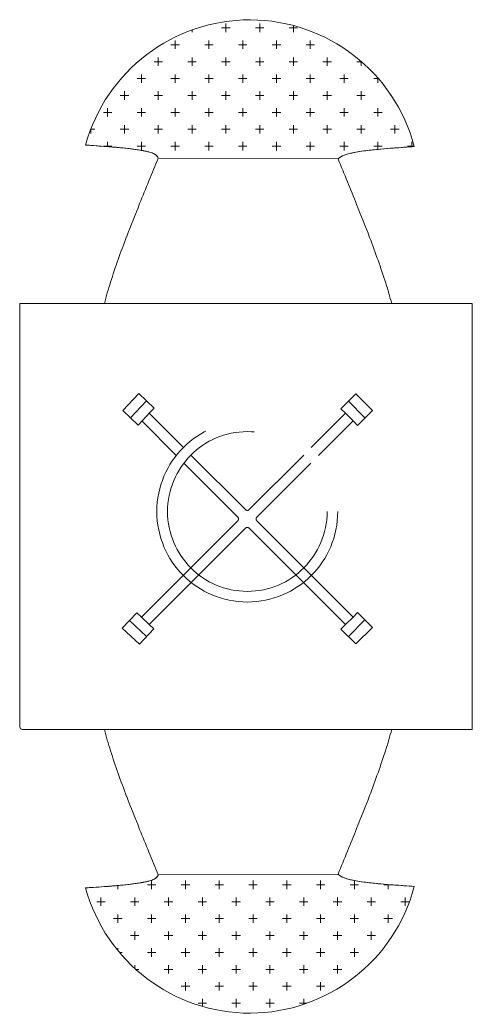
# Model space of a CAD drawing. Extents: x 3270 to 6851, y -140 to 2884.
# Drawn here: x 4813.4 to 4898.4, y 814.5 to 1001 of the extents above; entities that cross this region are included whole.
import ezdxf

# ---------------------------------------------------------------- set-up
doc = ezdxf.new("R2010")
doc.units = 0
doc.header["$LTSCALE"] = 20
doc.linetypes.add('ACAD_ISO03W100', pattern=[30, 12, -18])
doc.layers.add('Ö-MOBİLYA', color=31, linetype='CONTINUOUS', lineweight=18)

msp = doc.modelspace()

# ---------------------------------------------------------------- linework, layer by layer
at = {"layer": 'Ö-MOBİLYA'}
for p, q in [((4852.1, 998.72), (4852.1, 1000.31)), ((4858.45, 998.72), (4858.45, 1000.31)), ((4864.8, 998.72), (4864.8, 999.94)), ((4845.75, 998.72), (4845.75, 999.12)), ((4851.3, 999.51), (4852.89, 999.51)), ((4857.65, 999.51), (4859.24, 999.51)), ((4864, 999.51), (4865.59, 999.51)), ((4841.78, 996.34), (4843.36, 996.34)), ((4842.57, 995.54), (4842.57, 997.13)), ((4848.13, 996.34), (4849.71, 996.34)), ((4848.92, 995.54), (4848.92, 997.13)), ((4854.48, 996.34), (4856.06, 996.34)), ((4855.27, 995.54), (4855.27, 997.13)), ((4860.83, 996.34), (4862.41, 996.34)), ((4861.62, 995.54), (4861.62, 997.13)), ((4867.18, 996.34), (4868.76, 996.34)), ((4867.97, 995.54), (4867.97, 997.13)), ((4874.32, 995.54), (4874.32, 995.64)), ((4838.6, 993.16), (4840.19, 993.16)), ((4839.4, 992.37), (4839.4, 993.96)), ((4844.95, 993.16), (4846.54, 993.16)), ((4845.75, 992.37), (4845.75, 993.96)), ((4851.3, 993.16), (4852.89, 993.16)), ((4852.1, 992.37), (4852.1, 993.96)), ((4857.65, 993.16), (4859.24, 993.16)), ((4858.45, 992.37), (4858.45, 993.96)), ((4864, 993.16), (4865.59, 993.16)), ((4864.8, 992.37), (4864.8, 993.96)), ((4870.35, 993.16), (4871.94, 993.16)), ((4871.15, 992.37), (4871.15, 993.96)), ((4876.7, 993.16), (4877.57, 993.16)), ((4877.5, 992.37), (4877.5, 993.23)), ((4836.22, 989.19), (4836.22, 990.78)), ((4842.57, 989.19), (4842.57, 990.78)), ((4848.92, 989.19), (4848.92, 990.78)), ((4855.27, 989.19), (4855.27, 990.78)), ((4861.62, 989.19), (4861.62, 990.78)), ((4867.97, 989.19), (4867.97, 990.78)), ((4874.32, 989.19), (4874.32, 990.78)), ((4835.43, 989.99), (4837.01, 989.99)), ((4841.78, 989.99), (4843.36, 989.99)), ((4848.13, 989.99), (4849.71, 989.99)), ((4854.48, 989.99), (4856.06, 989.99)), ((4860.83, 989.99), (4862.41, 989.99)), ((4867.18, 989.99), (4868.76, 989.99)), ((4873.53, 989.99), (4875.11, 989.99)), ((4879.88, 989.99), (4880.75, 989.99)), ((4880.67, 989.19), (4880.67, 990.08)), ((4832.25, 986.81), (4833.84, 986.81)), ((4833.05, 986.02), (4833.05, 987.61)), ((4838.6, 986.81), (4840.19, 986.81)), ((4839.4, 986.02), (4839.4, 987.61)), ((4844.95, 986.81), (4846.54, 986.81)), ((4845.75, 986.02), (4845.75, 987.61)), ((4851.3, 986.81), (4852.89, 986.81)), ((4852.1, 986.02), (4852.1, 987.61)), ((4857.65, 986.81), (4859.24, 986.81)), ((4858.45, 986.02), (4858.45, 987.61)), ((4864, 986.81), (4865.59, 986.81)), ((4864.8, 986.02), (4864.8, 987.61)), ((4870.35, 986.81), (4871.94, 986.81)), ((4871.15, 986.02), (4871.15, 987.61)), ((4876.7, 986.81), (4878.29, 986.81)), ((4877.5, 986.02), (4877.5, 987.61)), ((4883.05, 986.81), (4883.17, 986.81)), ((4829.08, 983.64), (4830.66, 983.64)), ((4829.87, 982.84), (4829.87, 984.43)), ((4835.43, 983.64), (4837.01, 983.64)), ((4836.22, 982.84), (4836.22, 984.43)), ((4841.78, 983.64), (4843.36, 983.64)), ((4842.57, 982.84), (4842.57, 984.43)), ((4848.13, 983.64), (4849.71, 983.64)), ((4848.92, 982.84), (4848.92, 984.43)), ((4854.48, 983.64), (4856.06, 983.64)), ((4855.27, 982.84), (4855.27, 984.43)), ((4860.83, 983.64), (4862.41, 983.64)), ((4861.62, 982.84), (4861.62, 984.43)), ((4867.18, 983.64), (4868.76, 983.64)), ((4867.97, 982.84), (4867.97, 984.43)), ((4873.53, 983.64), (4875.11, 983.64)), ((4874.32, 982.84), (4874.32, 984.43)), ((4879.88, 983.64), (4881.46, 983.64)), ((4880.67, 982.84), (4880.67, 984.43)), ((4833.05, 979.67), (4833.05, 981.26)), ((4839.4, 979.67), (4839.4, 981.26)), ((4845.75, 979.67), (4845.75, 981.26)), ((4852.1, 979.67), (4852.1, 981.26)), ((4858.45, 979.67), (4858.45, 981.26)), ((4864.8, 979.67), (4864.8, 981.26)), ((4871.15, 979.67), (4871.15, 981.26)), ((4877.5, 979.67), (4877.5, 981.26)), ((4883.85, 979.67), (4883.85, 981.26)), ((4826.7, 980.46), (4827.49, 980.46)), ((4826.7, 979.67), (4826.7, 980.46)), ((4832.25, 980.46), (4833.84, 980.46)), ((4838.6, 980.46), (4840.19, 980.46)), ((4844.95, 980.46), (4846.54, 980.46)), ((4851.3, 980.46), (4852.89, 980.46)), ((4857.65, 980.46), (4859.24, 980.46)), ((4864, 980.46), (4865.59, 980.46)), ((4870.35, 980.46), (4871.94, 980.46)), ((4876.7, 980.46), (4878.29, 980.46)), ((4883.05, 980.46), (4884.64, 980.46)), ((4829.87, 977.2), (4829.87, 978.08)), ((4836.22, 976.51), (4836.22, 978.08)), ((4842.57, 976.49), (4842.57, 978.08)), ((4848.92, 976.49), (4848.92, 978.08)), ((4855.27, 976.49), (4855.27, 978.08)), ((4861.62, 976.49), (4861.62, 978.08)), ((4867.97, 976.49), (4867.97, 978.08)), ((4874.32, 976.49), (4874.32, 978.08)), ((4880.67, 976.69), (4880.67, 978.08)), ((4887.02, 977.18), (4887.02, 978.08)), ((4829.08, 977.29), (4830.66, 977.29)), ((4835.43, 977.29), (4837.01, 977.29)), ((4841.78, 977.29), (4843.36, 977.29)), ((4848.13, 977.29), (4849.71, 977.29)), ((4854.48, 977.29), (4856.06, 977.29)), ((4860.83, 977.29), (4862.41, 977.29)), ((4867.18, 977.29), (4868.76, 977.29)), ((4873.53, 977.29), (4875.11, 977.29)), ((4879.88, 977.29), (4881.46, 977.29)), ((4886.23, 977.29), (4887.5, 977.29)), ((4873.17, 974.89, 33.61), (4839.4, 975.05, 32.32)), ((4873.17, 974.89), (4839.4, 975.05)), ((4873.17, 974.89), (4839.4, 975.05)), ((4871.15, 974.9), (4871.15, 974.91)), ((4813.38, 868.24), (4813.38, 947.74)), ((4813.38, 947.74), (4898.38, 947.74)), ((4898.38, 947.74), (4898.38, 867.74)), ((4835.34, 889.65), (4832.64, 886.77)), ((4837.21, 885.19), (4833.99, 888.21)), ((4837.68, 887.45), (4836.22, 888.82)), ((4874.59, 887.45), (4876, 888.86)), ((4875.12, 885.2), (4878.24, 888.32)), ((4876.85, 889.72), (4879.64, 886.93)), ((4835.86, 883.75), (4832.64, 886.77)), ((4838.56, 886.63), (4835.86, 883.75)), ((4873.73, 886.6), (4876.52, 883.81)), ((4876.52, 883.81), (4879.64, 886.93)), ((4878.79, 886.07), (4878.8, 886.07)), ((4878.79, 886.07), (4878.8, 886.07)), ((4833.78, 885.68), (4833.77, 885.67)), ((4834.68, 884.83), (4834.68, 884.83)), ((4834.89, 884.66), (4834.88, 884.65)), ((4835.19, 884.36), (4835.18, 884.35)), ((4877.37, 884.66), (4877.38, 884.65)), ((4877.37, 884.66), (4877.38, 884.65)), ((4898.38, 867.74), (4813.88, 867.74)), ((4873.17, 840.6, 33.61), (4839.4, 840.44, 32.32)), ((4873.17, 840.6), (4839.4, 840.44)), ((4873.17, 840.6), (4839.4, 840.44)), ((4831.8, 837.77), (4831.8, 838.44)), ((4837.36, 838.57), (4838.95, 838.57)), ((4838.15, 837.77), (4838.15, 839.36)), ((4843.71, 838.57), (4845.3, 838.57)), ((4844.5, 837.77), (4844.5, 839.36)), ((4850.06, 838.57), (4851.65, 838.57)), ((4850.85, 837.77), (4850.85, 839.36)), ((4856.41, 838.57), (4858, 838.57)), ((4857.2, 837.77), (4857.2, 839.36)), ((4862.76, 838.57), (4864.35, 838.57)), ((4863.55, 837.77), (4863.55, 839.36)), ((4869.11, 838.57), (4870.7, 838.57)), ((4869.9, 837.77), (4869.9, 839.36)), ((4875.46, 838.57), (4877.05, 838.57)), ((4876.25, 837.77), (4876.25, 839.36)), ((4881.81, 838.57), (4883.4, 838.57)), ((4882.6, 837.77), (4882.6, 838.63)), ((4828.63, 834.6), (4828.63, 836.19)), ((4834.98, 834.6), (4834.98, 836.19)), ((4841.33, 834.6), (4841.33, 836.19)), ((4847.68, 834.6), (4847.68, 836.19)), ((4854.03, 834.6), (4854.03, 836.19)), ((4860.38, 834.6), (4860.38, 836.19)), ((4866.73, 834.6), (4866.73, 836.19)), ((4873.08, 834.6), (4873.08, 836.19)), ((4879.43, 834.6), (4879.43, 836.19)), ((4885.78, 834.6), (4885.78, 836.19)), ((4827.83, 835.39), (4829.42, 835.39)), ((4834.18, 835.39), (4835.77, 835.39)), ((4840.53, 835.39), (4842.12, 835.39)), ((4846.88, 835.39), (4848.47, 835.39)), ((4853.23, 835.39), (4854.82, 835.39)), ((4859.58, 835.39), (4861.17, 835.39)), ((4865.93, 835.39), (4867.52, 835.39)), ((4872.28, 835.39), (4873.87, 835.39)), ((4878.63, 835.39), (4880.22, 835.39)), ((4884.98, 835.39), (4886.57, 835.39)), ((4831.01, 832.22), (4832.6, 832.22)), ((4831.8, 831.42), (4831.8, 833.01)), ((4837.36, 832.22), (4838.95, 832.22)), ((4838.15, 831.42), (4838.15, 833.01)), ((4843.71, 832.22), (4845.3, 832.22)), ((4844.5, 831.42), (4844.5, 833.01)), ((4850.06, 832.22), (4851.65, 832.22)), ((4850.85, 831.42), (4850.85, 833.01)), ((4856.41, 832.22), (4858, 832.22)), ((4857.2, 831.42), (4857.2, 833.01)), ((4862.76, 832.22), (4864.35, 832.22)), ((4863.55, 831.42), (4863.55, 833.01)), ((4869.11, 832.22), (4870.7, 832.22)), ((4869.9, 831.42), (4869.9, 833.01)), ((4875.46, 832.22), (4877.05, 832.22)), ((4876.25, 831.42), (4876.25, 833.01)), ((4881.81, 832.22), (4883.4, 832.22)), ((4882.6, 831.42), (4882.6, 833.01)), ((4834.18, 829.04), (4835.77, 829.04)), ((4834.98, 828.25), (4834.98, 829.84)), ((4840.53, 829.04), (4842.12, 829.04)), ((4841.33, 828.25), (4841.33, 829.84)), ((4846.88, 829.04), (4848.47, 829.04)), ((4847.68, 828.25), (4847.68, 829.84)), ((4853.23, 829.04), (4854.82, 829.04)), ((4854.03, 828.25), (4854.03, 829.84)), ((4859.58, 829.04), (4861.17, 829.04)), ((4860.38, 828.25), (4860.38, 829.84)), ((4865.93, 829.04), (4867.52, 829.04)), ((4866.73, 828.25), (4866.73, 829.84)), ((4872.28, 829.04), (4873.87, 829.04)), ((4873.08, 828.25), (4873.08, 829.84)), ((4878.63, 829.04), (4880.22, 829.04)), ((4879.43, 828.25), (4879.43, 829.84)), ((4831.8, 826.23), (4831.8, 826.66)), ((4838.15, 825.07), (4838.15, 826.66)), ((4844.5, 825.07), (4844.5, 826.66)), ((4850.85, 825.07), (4850.85, 826.66)), ((4857.2, 825.07), (4857.2, 826.66)), ((4863.55, 825.07), (4863.55, 826.66)), ((4869.9, 825.07), (4869.9, 826.66)), ((4876.25, 825.07), (4876.25, 826.66)), ((4832.1, 825.87), (4832.6, 825.87)), ((4837.36, 825.87), (4838.95, 825.87)), ((4843.71, 825.87), (4845.3, 825.87)), ((4850.06, 825.87), (4851.65, 825.87)), ((4856.41, 825.87), (4858, 825.87)), ((4862.76, 825.87), (4864.35, 825.87)), ((4869.11, 825.87), (4870.7, 825.87)), ((4875.46, 825.87), (4877.05, 825.87)), ((4834.98, 822.87), (4834.98, 823.49)), ((4835.17, 822.69), (4835.77, 822.69)), ((4840.53, 822.69), (4842.12, 822.69)), ((4841.33, 821.9), (4841.33, 823.49)), ((4846.88, 822.69), (4848.47, 822.69)), ((4847.68, 821.9), (4847.68, 823.49)), ((4853.23, 822.69), (4854.82, 822.69)), ((4854.03, 821.9), (4854.03, 823.49)), ((4859.58, 822.69), (4861.17, 822.69)), ((4860.38, 821.9), (4860.38, 823.49)), ((4865.93, 822.69), (4867.52, 822.69)), ((4866.73, 821.9), (4866.73, 823.49)), ((4872.28, 822.69), (4873.87, 822.69)), ((4873.08, 821.9), (4873.08, 823.49)), ((4843.71, 819.52), (4845.3, 819.52)), ((4844.5, 818.72), (4844.5, 820.31)), ((4850.06, 819.52), (4851.65, 819.52)), ((4850.85, 818.72), (4850.85, 820.31)), ((4856.41, 819.52), (4858, 819.52)), ((4857.2, 818.72), (4857.2, 820.31)), ((4862.76, 819.52), (4864.35, 819.52)), ((4863.55, 818.72), (4863.55, 820.31)), ((4869.11, 819.52), (4870.7, 819.52)), ((4869.9, 818.72), (4869.9, 820.31)), ((4847.68, 815.74), (4847.68, 817.14)), ((4854.03, 815.55), (4854.03, 817.14)), ((4860.38, 815.55), (4860.38, 817.14)), ((4866.73, 816.13), (4866.73, 817.14)), ((4846.88, 816.34), (4848.47, 816.34)), ((4853.23, 816.34), (4854.82, 816.34)), ((4859.58, 816.34), (4861.17, 816.34)), ((4865.93, 816.34), (4867.34, 816.34))]:
    msp.add_line(p, q, dxfattribs=at)
at = {"layer": 'Ö-MOBİLYA', "linetype": 'ACAD_ISO03W100', "ltscale": 0.3}
for p, q in [((4835.77, 930.84), (4832.72, 927.65)), ((4838.63, 928.11), (4835.77, 930.84)), ((4837.2, 929.48), (4834.15, 926.29)), ((4834.41, 929.42), (4834.41, 929.43)), ((4834.89, 929.92), (4834.88, 929.93)), ((4873.73, 927.98), (4876.52, 930.78)), ((4875.12, 929.38), (4878.24, 926.26)), ((4876.52, 930.78), (4879.64, 927.66)), ((4877.37, 929.92), (4877.38, 929.93)), ((4835.59, 924.92), (4832.72, 927.65)), ((4833.56, 928.52), (4833.55, 928.53)), ((4837.79, 927.25), (4836.41, 925.8)), ((4844.11, 920.7), (4837.68, 927.13)), ((4868.15, 920.7), (4874.59, 927.13)), ((4874.59, 927.13), (4876, 925.72)), ((4876.85, 924.86), (4879.64, 927.66)), ((4878.79, 928.51), (4878.8, 928.52)), ((4842.78, 919.2), (4836.3, 925.68)), ((4869.48, 919.2), (4876, 925.72)), ((4854.34, 907.64), (4844.21, 917.78)), ((4855.78, 909.03), (4845.52, 919.29)), ((4856.49, 909.03), (4866.74, 919.29)), ((4857.92, 907.64), (4868.06, 917.78)), ((4854.34, 906.94), (4836.22, 888.82)), ((4857.92, 906.94), (4876, 888.86)), ((4855.78, 905.55), (4837.68, 887.45)), ((4856.49, 905.55), (4874.59, 887.45))]:
    msp.add_line(p, q, dxfattribs=at)
for points in [[(4837.79, 927.25), (4838.63, 928.11)], [(4874.59, 927.13), (4873.73, 927.98)], [(4836.41, 925.8), (4835.59, 924.92)], [(4876, 925.72), (4876.85, 924.86)]]:
    msp.add_lwpolyline(points, dxfattribs=at)
at = {"layer": 'Ö-MOBİLYA'}
for points in [[(4836.22, 888.82), (4835.34, 889.65)], [(4876, 888.86), (4876.85, 889.72)], [(4837.68, 887.45), (4838.56, 886.63)], [(4874.59, 887.45), (4873.73, 886.6)]]:
    msp.add_lwpolyline(points, dxfattribs=at)
at = {"layer": 'Ö-MOBİLYA', "linetype": 'ACAD_ISO03W100', "ltscale": 0.3}
for radius in [17, 15]:
    msp.add_circle((4856.13, 908.68), radius, dxfattribs=at)
at = {"layer": 'Ö-MOBİLYA'}
for centre, radius, start, end in [((4856.58, 969.01, 97.96), 32, 14.865, 164.6094), ((4856.58, 969.01), 32, 14.865, 164.6094), ((4856.58, 969.01), 32, 14.865, 164.6094), ((4785.82, 389.97), 588.88, 85.72734, 86.11404), ((4785.82, 389.97), 588.88, 85.72734, 86.11404), ((4818.35, 826.38), 151.27, 84.7209, 85.7016), ((4816.9, 807.81), 169.89, 85.0814, 85.6825), ((4824.05, 890.12), 87.27, 83.652, 85.1275), ((4825.12, 900.51), 76.83, 83.1114, 84.6624), ((4828.47, 929.12), 48.02, 81.6331, 83.7399), ((4829.31, 935.39), 41.7, 80.8545, 83.0799), ((4831.25, 948.09), 28.85, 79.7545, 81.6245), ((4832.56, 955.65), 21.17, 77.4937, 80.8074), ((4833.18, 958.74), 18.03, 77.3105, 79.7762), ((4834.75, 965.66), 10.93, 74.0392, 77.3418), ((4834.75, 965.66), 10.93, 74.0392, 77.3418), ((4835.98, 969.96), 6.46, 69.6113, 74.0821), ((4835.98, 969.96), 6.46, 69.6113, 74.0821), ((4836.91, 972.46), 3.79, 63.6255, 69.6613), ((4836.91, 972.46), 3.79, 63.6255, 69.6613), ((4837.58, 973.8), 2.29, 55.7654, 63.6573), ((4837.58, 973.8), 2.29, 55.7654, 63.6573), ((4838.1, 974.55), 1.38, 28.8739, 56.273), ((4838.12, 974.57), 1.35, 32.4974, 56.5012), ((4875.48, 972.46), 3.35, 112.1653, 129.593), ((4875.69, 972.03), 3.83, 112.6975, 120.1982), ((4876.68, 969.6), 6.45, 106.5664, 112.4734), ((4876.68, 969.6), 6.45, 106.5664, 112.4734), ((4878.28, 964.15), 12.13, 102.2297, 106.4401), ((4878.28, 964.15), 12.13, 102.2297, 106.4401), ((4880.56, 953.47), 23.05, 99.222, 102.1563), ((4880.56, 953.47), 23.05, 99.222, 102.1563), ((4883.65, 934.26), 42.51, 97.1116, 99.1758), ((4883.65, 934.26), 42.51, 97.1116, 99.1758), ((4888.18, 897.23), 79.81, 95.1198, 97.0526), ((4888.18, 897.23), 79.81, 95.1198, 97.0526), ((4896.5, 804.91), 172.51, 94.2831, 95.1363), ((4896.5, 804.91), 172.51, 94.2831, 95.1363), ((4932.35, 322.68), 656.07, 93.91861, 94.25962), ((4932.35, 322.68), 656.07, 93.91861, 94.25962), ((5850.34, 555.59), 1094.51, 157.46532, 157.94895), ((4837.16, 973.97), 2.48, 25.6787, 32.0488), ((4837.46, 974.13), 2.14, 25.3415, 30.2195), ((4876.55, 971.07), 5.11, 128.9227, 131.5188), ((4877.07, 970.46), 5.9, 129.0971, 131.3444), ((3862.23, 555.43), 1094.51, 22.05105, 22.53468), ((4875.44, 972.51), 3.29, 120.6383, 129.6852), ((5176.45, 828.87), 367.31, 157.9951, 159.0338), ((4536.12, 828.72), 367.31, 20.9662, 22.0049), ((4979.35, 903.91), 156.42, 158.8654, 162.2021), ((4733.21, 903.75), 156.42, 17.7979, 21.1346), ((4899.26, 929.66), 72.29, 162.2345, 165.5139), ((4813.31, 929.5), 72.29, 14.6156, 17.7655), ((4813.88, 868.24), 0.5, 180, 270), ((4899.26, 885.83), 72.29, 194.4861, 197.7655), ((4813.31, 885.98), 72.29, 342.2345, 345.3844), ((4979.35, 911.58), 156.42, 197.7979, 201.1346), ((4733.21, 911.74), 156.42, 338.8654, 342.2021), ((5176.45, 986.61), 367.31, 200.9662, 202.0049), ((4536.12, 986.77), 367.31, 337.9951, 339.0338), ((5850.34, 1259.9), 1094.51, 202.05105, 202.53468), ((3862.23, 1260.06), 1094.51, 337.46532, 337.94895), ((4835.98, 845.53), 6.46, 285.9179, 290.3887), ((4835.98, 845.53), 6.46, 285.9179, 290.3887), ((4836.91, 843.03), 3.79, 290.3387, 296.3745), ((4836.91, 843.03), 3.79, 290.3387, 296.3745), ((4837.58, 841.69), 2.29, 296.3427, 304.2346), ((4837.58, 841.69), 2.29, 296.3427, 304.2346), ((4838.1, 840.94), 1.38, 303.727, 331.1261), ((4838.12, 840.92), 1.35, 303.4988, 327.5026), ((4837.16, 841.51), 2.48, 327.9512, 334.3213), ((4837.46, 841.35), 2.14, 329.7805, 334.6585), ((4876.55, 844.42), 5.11, 228.4812, 231.0773), ((4877.07, 845.03), 5.9, 228.6556, 230.9029), ((4875.44, 842.98), 3.29, 230.3148, 239.3617), ((4875.48, 843.03), 3.35, 230.407, 247.8347), ((4875.69, 843.46), 3.83, 239.8018, 247.3025), ((4876.68, 845.88), 6.45, 247.5266, 253.4336), ((4876.68, 845.88), 6.45, 247.5266, 253.4336), ((4878.28, 851.34), 12.13, 253.5599, 257.7703), ((4878.28, 851.34), 12.13, 253.5599, 257.7703), ((4880.56, 862.02), 23.05, 257.8437, 260.778), ((4880.56, 862.02), 23.05, 257.8437, 260.778), ((4856.58, 846.48, 97.96), 32, 195.3906, 345.135), ((4856.58, 846.48), 32, 195.3906, 345.135), ((4856.58, 846.48), 32, 195.3906, 345.135), ((4785.82, 1425.51), 588.88, 273.88596, 274.27266), ((4785.82, 1425.51), 588.88, 273.88596, 274.27266), ((4818.35, 989.11), 151.27, 274.2984, 275.2791), ((4816.9, 1007.68), 169.89, 274.3175, 274.9186), ((4824.05, 925.37), 87.27, 274.8725, 276.348), ((4825.12, 914.98), 76.83, 275.3376, 276.8886), ((4828.47, 886.37), 48.02, 276.2601, 278.3669), ((4829.31, 880.1), 41.7, 276.9201, 279.1455), ((4831.25, 867.4), 28.85, 278.3755, 280.2455), ((4832.56, 859.84), 21.17, 279.1926, 282.5063), ((4833.18, 856.75), 18.03, 280.2238, 282.6895), ((4834.75, 849.83), 10.93, 282.6582, 285.9608), ((4834.75, 849.83), 10.93, 282.6582, 285.9608), ((4883.65, 881.23), 42.51, 260.8242, 262.8884), ((4883.65, 881.23), 42.51, 260.8242, 262.8884), ((4888.18, 918.25), 79.81, 262.9474, 264.8802), ((4888.18, 918.25), 79.81, 262.9474, 264.8802), ((4896.5, 1010.57), 172.51, 264.8637, 265.7169), ((4896.5, 1010.57), 172.51, 264.8637, 265.7169), ((4932.35, 1492.81), 656.07, 265.74038, 266.08139), ((4932.35, 1492.81), 656.07, 265.74038, 266.08139)]:
    msp.add_arc(centre, radius, start, end, dxfattribs=at)
at = {"layer": 'Ö-MOBİLYA', "linetype": 'ACAD_ISO03W100', "ltscale": 0.3}
for centre, start, end in [((4856.13, 909.39), 225, 315), ((4853.99, 907.29), 315, 45), ((4858.28, 907.29), 135, 225), ((4856.13, 905.19), 45, 135)]:
    msp.add_arc(centre, 0.5, start, end, dxfattribs=at)
at = {"layer": 'Ö-MOBİLYA'}
for points in [[(4825.72, 977.5, 97.96), (4831.42, 977.08, 86.77), (4839.4, 975.05, 32.32)], [(4887.51, 977.22, 97.96), (4881.82, 976.79, 86.77), (4873.17, 974.89, 33.61)], [(4825.72, 837.99, 97.96), (4831.42, 838.41, 86.77), (4839.4, 840.44, 32.32)], [(4887.51, 838.27, 97.96), (4881.82, 838.69, 86.77), (4873.17, 840.6, 33.61)]]:
    msp.add_spline(points, degree=3, dxfattribs=at)

doc.saveas('drawing.dxf')
